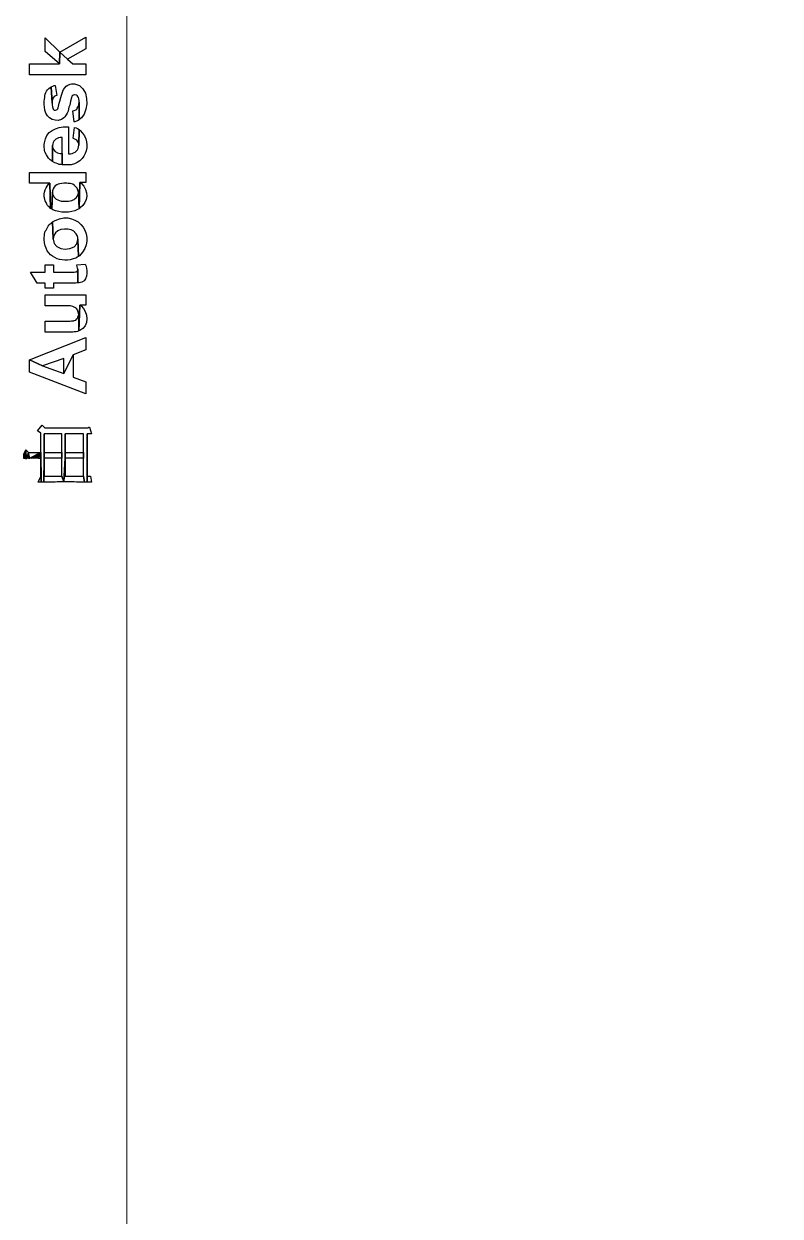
# Model space of a CAD drawing. Header units: centimetres. Extents: x -20.7 to 20.7, y -14.5 to 14.5.
# Drawn here: x -20.69 to -16.44, y -7.14 to -0.43 of the extents above; entities that cross this region are included whole.
import ezdxf

# ---------------------------------------------------------------- set-up
doc = ezdxf.new("R2010")
doc.units = ezdxf.units.CM
doc.header["$MEASUREMENT"] = 0
doc.layers.add('layer 1', color=7, linetype='Continuous')

msp = doc.modelspace()

# ---------------------------------------------------------------- linework, layer by layer
at = {"layer": 'layer 1', "lineweight": 9}
msp.add_open_spline([(19.88612, 13.89874), (19.88612, 13.89874), (-20.11465, 13.89874), (-20.11465, 13.89874), (-20.11465, 13.89874), (-20.11465, 13.89874), (-20.11465, -13.80208), (-20.11465, -13.80208)], degree=3, knots=[0, 0, 0, 0, 0.3333333, 0.3333333, 0.3333333, 0.3333333, 1, 1, 1, 1], dxfattribs=at)
at = {"layer": 'layer 1'}
for points, knots in [([(-20.57397, -0.5073), (-20.57397, -0.5073), (-20.57397, -0.5835), (-20.57397, -0.5835), (-20.57397, -0.5835), (-20.57397, -0.5835), (-20.49353, -0.65335), (-20.49353, -0.65335), (-20.49353, -0.65335), (-20.49353, -0.65335), (-20.49142, -0.58773), (-20.49142, -0.58773), (-20.49142, -0.58773), (-20.49142, -0.58773), (-20.57397, -0.5073), (-20.57397, -0.5073)], [0, 0, 0, 0, 0.2, 0.2, 0.2, 0.2, 0.4, 0.4, 0.4, 0.4, 0.6, 0.6, 0.6, 0.6, 1, 1, 1, 1]), ([(-20.49142, -0.58773), (-20.49142, -0.58773), (-20.44908, -0.62583), (-20.44908, -0.62583), (-20.44908, -0.62583), (-20.44908, -0.62583), (-20.34537, -0.56868), (-20.34537, -0.56868), (-20.34537, -0.56868), (-20.34537, -0.56868), (-20.34537, -0.50306), (-20.34537, -0.50306), (-20.34537, -0.50306), (-20.34537, -0.50306), (-20.49142, -0.58773), (-20.49142, -0.58773)], [0, 0, 0, 0, 0.2, 0.2, 0.2, 0.2, 0.4, 0.4, 0.4, 0.4, 0.6, 0.6, 0.6, 0.6, 1, 1, 1, 1]), ([(-20.66287, -0.65335), (-20.66287, -0.65335), (-20.66287, -0.71473), (-20.66287, -0.71473), (-20.66287, -0.71473), (-20.66287, -0.71473), (-20.34537, -0.71473), (-20.34537, -0.71473), (-20.34537, -0.71473), (-20.34537, -0.71473), (-20.34537, -0.65335), (-20.34537, -0.65335), (-20.34537, -0.65335), (-20.34537, -0.65335), (-20.41945, -0.65335), (-20.41945, -0.65335), (-20.41945, -0.65335), (-20.41945, -0.65335), (-20.44908, -0.62583), (-20.44908, -0.62583), (-20.44908, -0.62583), (-20.44908, -0.62583), (-20.49142, -0.58773), (-20.49142, -0.58773), (-20.49142, -0.58773), (-20.49142, -0.58773), (-20.49353, -0.65335), (-20.49353, -0.65335), (-20.49353, -0.65335), (-20.49353, -0.65335), (-20.66287, -0.65335), (-20.66287, -0.65335)], [0, 0, 0, 0, 0.1111111, 0.1111111, 0.1111111, 0.1111111, 0.2222222, 0.2222222, 0.2222222, 0.2222222, 0.3333333, 0.3333333, 0.3333333, 0.3333333, 0.4444444, 0.4444444, 0.4444444, 0.4444444, 0.5555556, 0.5555556, 0.5555556, 0.5555556, 0.6666667, 0.6666667, 0.6666667, 0.6666667, 0.7777778, 0.7777778, 0.7777778, 0.7777778, 1, 1, 1, 1]), ([(-20.58032, -0.8756), (-20.58032, -0.8756), (-20.58032, -0.88406), (-20.58032, -0.88406), (-20.58032, -0.88406), (-20.58032, -0.88406), (-20.5782, -0.89465), (-20.5782, -0.89465), (-20.5782, -0.89465), (-20.57912, -0.94502), (-20.53294, -0.98573), (-20.48295, -0.96661), (-20.48295, -0.96661), (-20.48295, -0.96661), (-20.4766, -0.96238), (-20.4766, -0.96238), (-20.4766, -0.96238), (-20.4766, -0.96238), (-20.47025, -0.95603), (-20.47025, -0.95603), (-20.47025, -0.95603), (-20.47025, -0.95603), (-20.4639, -0.9518), (-20.4639, -0.9518), (-20.4639, -0.9518), (-20.45229, -0.93603), (-20.44626, -0.92495), (-20.44273, -0.90523), (-20.44273, -0.90523), (-20.44273, -0.90523), (-20.44062, -0.89676), (-20.44062, -0.89676), (-20.44062, -0.89676), (-20.44062, -0.89676), (-20.43638, -0.88618), (-20.43638, -0.88618), (-20.43638, -0.88618), (-20.43638, -0.88618), (-20.43427, -0.8756), (-20.43427, -0.8756), (-20.43427, -0.8756), (-20.43427, -0.8756), (-20.43215, -0.8629), (-20.43215, -0.8629), (-20.43215, -0.8629), (-20.43215, -0.8629), (-20.4258, -0.84385), (-20.4258, -0.84385), (-20.4258, -0.84385), (-20.4258, -0.84385), (-20.42368, -0.83538), (-20.42368, -0.83538), (-20.42368, -0.83538), (-20.42368, -0.83538), (-20.41945, -0.83115), (-20.41945, -0.83115), (-20.41945, -0.83115), (-20.41945, -0.83115), (-20.41733, -0.82903), (-20.41733, -0.82903), (-20.41733, -0.82903), (-20.41733, -0.82903), (-20.40887, -0.82691), (-20.40887, -0.82691), (-20.40887, -0.82691), (-20.40887, -0.82691), (-20.40675, -0.82691), (-20.40675, -0.82691), (-20.40675, -0.82691), (-20.40675, -0.82691), (-20.39828, -0.82903), (-20.39828, -0.82903), (-20.39828, -0.82903), (-20.39828, -0.82903), (-20.39193, -0.83326), (-20.39193, -0.83326), (-20.39193, -0.83326), (-20.39193, -0.83326), (-20.39193, -0.83538), (-20.39193, -0.83538), (-20.39193, -0.83538), (-20.39193, -0.83538), (-20.3877, -0.84173), (-20.3877, -0.84173), (-20.3877, -0.84173), (-20.3877, -0.84173), (-20.38558, -0.8502), (-20.38558, -0.8502), (-20.38558, -0.8502), (-20.38558, -0.8502), (-20.38347, -0.85866), (-20.38347, -0.85866), (-20.38347, -0.85866), (-20.38347, -0.85866), (-20.38347, -0.96873), (-20.38347, -0.96873), (-20.38347, -0.96873), (-20.38347, -0.96873), (-20.37712, -0.96238), (-20.37712, -0.96238), (-20.37712, -0.96238), (-20.37712, -0.96238), (-20.37077, -0.95603), (-20.37077, -0.95603), (-20.37077, -0.95603), (-20.32229, -0.91183), (-20.32752, -0.77414), (-20.40887, -0.76553), (-20.40887, -0.76553), (-20.40887, -0.76553), (-20.4258, -0.76553), (-20.4258, -0.76553), (-20.4258, -0.76553), (-20.4258, -0.76553), (-20.43427, -0.76765), (-20.43427, -0.76765), (-20.43427, -0.76765), (-20.47194, -0.77784), (-20.476, -0.81086), (-20.48718, -0.84173), (-20.48718, -0.84173), (-20.48718, -0.84173), (-20.49142, -0.8629), (-20.49142, -0.8629), (-20.49142, -0.8629), (-20.49142, -0.8629), (-20.49565, -0.87348), (-20.49565, -0.87348), (-20.49565, -0.87348), (-20.49565, -0.87348), (-20.49777, -0.88406), (-20.49777, -0.88406), (-20.49777, -0.88406), (-20.49777, -0.88406), (-20.502, -0.901), (-20.502, -0.901), (-20.502, -0.901), (-20.502, -0.901), (-20.50412, -0.90523), (-20.50412, -0.90523), (-20.50412, -0.90523), (-20.50412, -0.90523), (-20.50623, -0.90946), (-20.50623, -0.90946), (-20.50623, -0.90946), (-20.50623, -0.90946), (-20.51047, -0.91158), (-20.51047, -0.91158), (-20.51047, -0.91158), (-20.51047, -0.91158), (-20.51682, -0.9137), (-20.51682, -0.9137), (-20.51682, -0.9137), (-20.51682, -0.9137), (-20.52317, -0.9137), (-20.52317, -0.9137), (-20.52317, -0.9137), (-20.52317, -0.9137), (-20.52952, -0.90735), (-20.52952, -0.90735), (-20.52952, -0.90735), (-20.52952, -0.90735), (-20.53375, -0.89465), (-20.53375, -0.89465), (-20.53375, -0.89465), (-20.53375, -0.89465), (-20.53587, -0.88406), (-20.53587, -0.88406), (-20.53587, -0.88406), (-20.53587, -0.88406), (-20.53587, -0.87348), (-20.53587, -0.87348), (-20.53587, -0.87348), (-20.53587, -0.87348), (-20.5401, -0.78246), (-20.5401, -0.78246), (-20.5401, -0.78246), (-20.5401, -0.78246), (-20.54645, -0.7867), (-20.54645, -0.7867), (-20.54645, -0.7867), (-20.57019, -0.8001), (-20.57654, -0.82681), (-20.5782, -0.85231), (-20.5782, -0.85231), (-20.5782, -0.85231), (-20.58032, -0.8629), (-20.58032, -0.8629), (-20.58032, -0.8629), (-20.58032, -0.8629), (-20.58032, -0.8756), (-20.58032, -0.8756)], [0, 0, 0, 0, 0.0204082, 0.0204082, 0.0204082, 0.0204082, 0.0408163, 0.0408163, 0.0408163, 0.0408163, 0.0612245, 0.0612245, 0.0612245, 0.0612245, 0.0816327, 0.0816327, 0.0816327, 0.0816327, 0.1020408, 0.1020408, 0.1020408, 0.1020408, 0.122449, 0.122449, 0.122449, 0.122449, 0.1428571, 0.1428571, 0.1428571, 0.1428571, 0.1632653, 0.1632653, 0.1632653, 0.1632653, 0.1836735, 0.1836735, 0.1836735, 0.1836735, 0.2040816, 0.2040816, 0.2040816, 0.2040816, 0.2244898, 0.2244898, 0.2244898, 0.2244898, 0.244898, 0.244898, 0.244898, 0.244898, 0.2653061, 0.2653061, 0.2653061, 0.2653061, 0.2857143, 0.2857143, 0.2857143, 0.2857143, 0.3061224, 0.3061224, 0.3061224, 0.3061224, 0.3265306, 0.3265306, 0.3265306, 0.3265306, 0.3469388, 0.3469388, 0.3469388, 0.3469388, 0.3673469, 0.3673469, 0.3673469, 0.3673469, 0.3877551, 0.3877551, 0.3877551, 0.3877551, 0.4081633, 0.4081633, 0.4081633, 0.4081633, 0.4285714, 0.4285714, 0.4285714, 0.4285714, 0.4489796, 0.4489796, 0.4489796, 0.4489796, 0.4693878, 0.4693878, 0.4693878, 0.4693878, 0.4897959, 0.4897959, 0.4897959, 0.4897959, 0.5102041, 0.5102041, 0.5102041, 0.5102041, 0.5306122, 0.5306122, 0.5306122, 0.5306122, 0.5510204, 0.5510204, 0.5510204, 0.5510204, 0.5714286, 0.5714286, 0.5714286, 0.5714286, 0.5918367, 0.5918367, 0.5918367, 0.5918367, 0.6122449, 0.6122449, 0.6122449, 0.6122449, 0.6326531, 0.6326531, 0.6326531, 0.6326531, 0.6530612, 0.6530612, 0.6530612, 0.6530612, 0.6734694, 0.6734694, 0.6734694, 0.6734694, 0.6938776, 0.6938776, 0.6938776, 0.6938776, 0.7142857, 0.7142857, 0.7142857, 0.7142857, 0.7346939, 0.7346939, 0.7346939, 0.7346939, 0.755102, 0.755102, 0.755102, 0.755102, 0.7755102, 0.7755102, 0.7755102, 0.7755102, 0.7959184, 0.7959184, 0.7959184, 0.7959184, 0.8163265, 0.8163265, 0.8163265, 0.8163265, 0.8367347, 0.8367347, 0.8367347, 0.8367347, 0.8571429, 0.8571429, 0.8571429, 0.8571429, 0.877551, 0.877551, 0.877551, 0.877551, 0.8979592, 0.8979592, 0.8979592, 0.8979592, 0.9183673, 0.9183673, 0.9183673, 0.9183673, 0.9387755, 0.9387755, 0.9387755, 0.9387755, 0.9591837, 0.9591837, 0.9591837, 0.9591837, 1, 1, 1, 1]), ([(-20.5401, -0.78246), (-20.5401, -0.78246), (-20.53587, -0.87348), (-20.53587, -0.87348), (-20.53587, -0.87348), (-20.53587, -0.87348), (-20.53587, -0.85866), (-20.53587, -0.85866), (-20.53587, -0.85866), (-20.53587, -0.85866), (-20.53163, -0.8502), (-20.53163, -0.8502), (-20.53163, -0.8502), (-20.53163, -0.8502), (-20.52952, -0.84385), (-20.52952, -0.84385), (-20.52952, -0.84385), (-20.52952, -0.84385), (-20.52317, -0.8375), (-20.52317, -0.8375), (-20.52317, -0.8375), (-20.52317, -0.8375), (-20.51682, -0.83326), (-20.51682, -0.83326), (-20.51682, -0.83326), (-20.51682, -0.83326), (-20.50835, -0.83115), (-20.50835, -0.83115), (-20.50835, -0.83115), (-20.50835, -0.83115), (-20.51893, -0.774), (-20.51893, -0.774), (-20.51893, -0.774), (-20.51893, -0.774), (-20.52317, -0.774), (-20.52317, -0.774), (-20.52317, -0.774), (-20.52317, -0.774), (-20.53163, -0.77823), (-20.53163, -0.77823), (-20.53163, -0.77823), (-20.53163, -0.77823), (-20.5401, -0.78246), (-20.5401, -0.78246)], [0, 0, 0, 0, 0.0833333, 0.0833333, 0.0833333, 0.0833333, 0.1666667, 0.1666667, 0.1666667, 0.1666667, 0.25, 0.25, 0.25, 0.25, 0.3333333, 0.3333333, 0.3333333, 0.3333333, 0.4166667, 0.4166667, 0.4166667, 0.4166667, 0.5, 0.5, 0.5, 0.5, 0.5833333, 0.5833333, 0.5833333, 0.5833333, 0.6666667, 0.6666667, 0.6666667, 0.6666667, 0.75, 0.75, 0.75, 0.75, 0.8333333, 0.8333333, 0.8333333, 0.8333333, 1, 1, 1, 1]), ([(-20.41945, -0.91793), (-20.41945, -0.91793), (-20.41098, -0.97931), (-20.41098, -0.97931), (-20.41098, -0.97931), (-20.41098, -0.97931), (-20.40675, -0.97931), (-20.40675, -0.97931), (-20.40675, -0.97931), (-20.40675, -0.97931), (-20.39828, -0.97508), (-20.39828, -0.97508), (-20.39828, -0.97508), (-20.39828, -0.97508), (-20.39193, -0.97296), (-20.39193, -0.97296), (-20.39193, -0.97296), (-20.39193, -0.97296), (-20.38347, -0.96873), (-20.38347, -0.96873), (-20.38347, -0.96873), (-20.38347, -0.96873), (-20.38347, -0.86924), (-20.38347, -0.86924), (-20.38347, -0.86924), (-20.38347, -0.86924), (-20.38558, -0.87983), (-20.38558, -0.87983), (-20.38558, -0.87983), (-20.38558, -0.87983), (-20.38558, -0.88829), (-20.38558, -0.88829), (-20.38558, -0.88829), (-20.38558, -0.88829), (-20.38982, -0.89676), (-20.38982, -0.89676), (-20.38982, -0.89676), (-20.38982, -0.89676), (-20.39405, -0.90311), (-20.39405, -0.90311), (-20.39405, -0.90311), (-20.39405, -0.90311), (-20.39617, -0.90734), (-20.39617, -0.90734), (-20.39617, -0.90734), (-20.39617, -0.90734), (-20.40252, -0.91158), (-20.40252, -0.91158), (-20.40252, -0.91158), (-20.40252, -0.91158), (-20.41098, -0.91581), (-20.41098, -0.91581), (-20.41098, -0.91581), (-20.41098, -0.91581), (-20.41945, -0.91793), (-20.41945, -0.91793)], [0, 0, 0, 0, 0.0666667, 0.0666667, 0.0666667, 0.0666667, 0.1333333, 0.1333333, 0.1333333, 0.1333333, 0.2, 0.2, 0.2, 0.2, 0.2666667, 0.2666667, 0.2666667, 0.2666667, 0.3333333, 0.3333333, 0.3333333, 0.3333333, 0.4, 0.4, 0.4, 0.4, 0.4666667, 0.4666667, 0.4666667, 0.4666667, 0.5333333, 0.5333333, 0.5333333, 0.5333333, 0.6, 0.6, 0.6, 0.6, 0.6666667, 0.6666667, 0.6666667, 0.6666667, 0.7333333, 0.7333333, 0.7333333, 0.7333333, 0.8, 0.8, 0.8, 0.8, 0.8666667, 0.8666667, 0.8666667, 0.8666667, 1, 1, 1, 1]), ([(-20.58032, -1.1169), (-20.58032, -1.1169), (-20.58032, -1.12325), (-20.58032, -1.12325), (-20.58032, -1.12325), (-20.58032, -1.12325), (-20.5782, -1.13171), (-20.5782, -1.13171), (-20.5782, -1.13171), (-20.5782, -1.13171), (-20.5782, -1.14018), (-20.5782, -1.14018), (-20.5782, -1.14018), (-20.5782, -1.14018), (-20.57608, -1.14865), (-20.57608, -1.14865), (-20.57608, -1.14865), (-20.57608, -1.14865), (-20.56762, -1.16558), (-20.56762, -1.16558), (-20.56762, -1.16558), (-20.56762, -1.16558), (-20.55492, -1.18463), (-20.55492, -1.18463), (-20.55492, -1.18463), (-20.55492, -1.18463), (-20.54857, -1.19098), (-20.54857, -1.19098), (-20.54857, -1.19098), (-20.54857, -1.19098), (-20.54645, -1.1931), (-20.54645, -1.1931), (-20.54645, -1.1931), (-20.54645, -1.1931), (-20.5401, -1.19733), (-20.5401, -1.19733), (-20.5401, -1.19733), (-20.5401, -1.19733), (-20.53375, -1.20156), (-20.53375, -1.20156), (-20.53375, -1.20156), (-20.53375, -1.20156), (-20.53375, -1.11266), (-20.53375, -1.11266), (-20.53375, -1.11266), (-20.53033, -1.08522), (-20.51632, -1.07234), (-20.4893, -1.06821), (-20.4893, -1.06821), (-20.4893, -1.06821), (-20.47872, -1.06821), (-20.47872, -1.06821), (-20.47872, -1.06821), (-20.47872, -1.06821), (-20.47872, -1.22061), (-20.47872, -1.22061), (-20.47872, -1.22061), (-20.47872, -1.22061), (-20.46813, -1.22061), (-20.46813, -1.22061), (-20.46813, -1.22061), (-20.35246, -1.23797), (-20.29661, -1.10046), (-20.37712, -1.028), (-20.37712, -1.028), (-20.37712, -1.028), (-20.38347, -1.02165), (-20.38347, -1.02165), (-20.38347, -1.02165), (-20.38347, -1.02165), (-20.38558, -1.11055), (-20.38558, -1.11055), (-20.38558, -1.11055), (-20.38442, -1.13665), (-20.40781, -1.15637), (-20.43215, -1.15923), (-20.43215, -1.15923), (-20.43215, -1.15923), (-20.44273, -1.15923), (-20.44273, -1.15923), (-20.44273, -1.15923), (-20.44273, -1.15923), (-20.44273, -1.00683), (-20.44273, -1.00683), (-20.44273, -1.00683), (-20.44273, -1.00683), (-20.4512, -1.00683), (-20.4512, -1.00683), (-20.4512, -1.00683), (-20.51064, -1.00792), (-20.57259, -1.03054), (-20.5782, -1.09785), (-20.5782, -1.09785), (-20.5782, -1.09785), (-20.58032, -1.10631), (-20.58032, -1.10631), (-20.58032, -1.10631), (-20.58032, -1.10631), (-20.58032, -1.1169), (-20.58032, -1.1169)], [0, 0, 0, 0, 0.0384615, 0.0384615, 0.0384615, 0.0384615, 0.0769231, 0.0769231, 0.0769231, 0.0769231, 0.1153846, 0.1153846, 0.1153846, 0.1153846, 0.1538462, 0.1538462, 0.1538462, 0.1538462, 0.1923077, 0.1923077, 0.1923077, 0.1923077, 0.2307692, 0.2307692, 0.2307692, 0.2307692, 0.2692308, 0.2692308, 0.2692308, 0.2692308, 0.3076923, 0.3076923, 0.3076923, 0.3076923, 0.3461538, 0.3461538, 0.3461538, 0.3461538, 0.3846154, 0.3846154, 0.3846154, 0.3846154, 0.4230769, 0.4230769, 0.4230769, 0.4230769, 0.4615385, 0.4615385, 0.4615385, 0.4615385, 0.5, 0.5, 0.5, 0.5, 0.5384615, 0.5384615, 0.5384615, 0.5384615, 0.5769231, 0.5769231, 0.5769231, 0.5769231, 0.6153846, 0.6153846, 0.6153846, 0.6153846, 0.6538462, 0.6538462, 0.6538462, 0.6538462, 0.6923077, 0.6923077, 0.6923077, 0.6923077, 0.7307692, 0.7307692, 0.7307692, 0.7307692, 0.7692308, 0.7692308, 0.7692308, 0.7692308, 0.8076923, 0.8076923, 0.8076923, 0.8076923, 0.8461538, 0.8461538, 0.8461538, 0.8461538, 0.8846154, 0.8846154, 0.8846154, 0.8846154, 0.9230769, 0.9230769, 0.9230769, 0.9230769, 1, 1, 1, 1]), ([(-20.41733, -1.07033), (-20.41733, -1.07033), (-20.41522, -1.07244), (-20.41522, -1.07244), (-20.41522, -1.07244), (-20.39557, -1.08253), (-20.39588, -1.0789), (-20.38558, -1.09996), (-20.38558, -1.09996), (-20.38558, -1.09996), (-20.38558, -1.11054), (-20.38558, -1.11054), (-20.38558, -1.11054), (-20.38558, -1.11054), (-20.38347, -1.02164), (-20.38347, -1.02164), (-20.38347, -1.02164), (-20.38347, -1.02164), (-20.39193, -1.01741), (-20.39193, -1.01741), (-20.39193, -1.01741), (-20.39193, -1.01741), (-20.4004, -1.01318), (-20.4004, -1.01318), (-20.4004, -1.01318), (-20.4004, -1.01318), (-20.40887, -1.01106), (-20.40887, -1.01106), (-20.40887, -1.01106), (-20.40887, -1.01106), (-20.41733, -1.07033), (-20.41733, -1.07033)], [0, 0, 0, 0, 0.1111111, 0.1111111, 0.1111111, 0.1111111, 0.2222222, 0.2222222, 0.2222222, 0.2222222, 0.3333333, 0.3333333, 0.3333333, 0.3333333, 0.4444444, 0.4444444, 0.4444444, 0.4444444, 0.5555556, 0.5555556, 0.5555556, 0.5555556, 0.6666667, 0.6666667, 0.6666667, 0.6666667, 0.7777778, 0.7777778, 0.7777778, 0.7777778, 1, 1, 1, 1]), ([(-20.53375, -1.20156), (-20.53375, -1.20156), (-20.52105, -1.21003), (-20.52105, -1.21003), (-20.52105, -1.21003), (-20.52105, -1.21003), (-20.51258, -1.21215), (-20.51258, -1.21215), (-20.51258, -1.21215), (-20.51258, -1.21215), (-20.50412, -1.21638), (-20.50412, -1.21638), (-20.50412, -1.21638), (-20.50412, -1.21638), (-20.49565, -1.2185), (-20.49565, -1.2185), (-20.49565, -1.2185), (-20.49565, -1.2185), (-20.48718, -1.2185), (-20.48718, -1.2185), (-20.48718, -1.2185), (-20.48718, -1.2185), (-20.47872, -1.22061), (-20.47872, -1.22061), (-20.47872, -1.22061), (-20.47872, -1.22061), (-20.47872, -1.15711), (-20.47872, -1.15711), (-20.47872, -1.15711), (-20.47872, -1.15711), (-20.4893, -1.15711), (-20.4893, -1.15711), (-20.4893, -1.15711), (-20.51114, -1.15764), (-20.52765, -1.14088), (-20.53375, -1.12113), (-20.53375, -1.12113), (-20.53375, -1.12113), (-20.53375, -1.11266), (-20.53375, -1.11266), (-20.53375, -1.11266), (-20.53375, -1.11266), (-20.53375, -1.20156), (-20.53375, -1.20156)], [0, 0, 0, 0, 0.0833333, 0.0833333, 0.0833333, 0.0833333, 0.1666667, 0.1666667, 0.1666667, 0.1666667, 0.25, 0.25, 0.25, 0.25, 0.3333333, 0.3333333, 0.3333333, 0.3333333, 0.4166667, 0.4166667, 0.4166667, 0.4166667, 0.5, 0.5, 0.5, 0.5, 0.5833333, 0.5833333, 0.5833333, 0.5833333, 0.6666667, 0.6666667, 0.6666667, 0.6666667, 0.75, 0.75, 0.75, 0.75, 0.8333333, 0.8333333, 0.8333333, 0.8333333, 1, 1, 1, 1]), ([(-20.66287, -1.26506), (-20.66287, -1.26506), (-20.66287, -1.32433), (-20.66287, -1.32433), (-20.66287, -1.32433), (-20.66287, -1.32433), (-20.54857, -1.32433), (-20.54857, -1.32433), (-20.54857, -1.32433), (-20.54857, -1.32433), (-20.54433, -1.46615), (-20.54433, -1.46615), (-20.54433, -1.46615), (-20.54433, -1.46615), (-20.53798, -1.47038), (-20.53798, -1.47038), (-20.53798, -1.47038), (-20.53798, -1.47038), (-20.53375, -1.37513), (-20.53375, -1.37513), (-20.53375, -1.37513), (-20.53375, -1.37513), (-20.53375, -1.36666), (-20.53375, -1.36666), (-20.53375, -1.36666), (-20.52525, -1.33519), (-20.49928, -1.32666), (-20.47025, -1.32433), (-20.47025, -1.32433), (-20.47025, -1.32433), (-20.45332, -1.32433), (-20.45332, -1.32433), (-20.45332, -1.32433), (-20.45332, -1.32433), (-20.44485, -1.32645), (-20.44485, -1.32645), (-20.44485, -1.32645), (-20.44485, -1.32645), (-20.43427, -1.32645), (-20.43427, -1.32645), (-20.43427, -1.32645), (-20.43427, -1.32645), (-20.4258, -1.32856), (-20.4258, -1.32856), (-20.4258, -1.32856), (-20.4258, -1.32856), (-20.41945, -1.33068), (-20.41945, -1.33068), (-20.41945, -1.33068), (-20.41945, -1.33068), (-20.41098, -1.33491), (-20.41098, -1.33491), (-20.41098, -1.33491), (-20.41098, -1.33491), (-20.40675, -1.33915), (-20.40675, -1.33915), (-20.40675, -1.33915), (-20.40675, -1.33915), (-20.39405, -1.35185), (-20.39405, -1.35185), (-20.39405, -1.35185), (-20.39405, -1.35185), (-20.39193, -1.3582), (-20.39193, -1.3582), (-20.39193, -1.3582), (-20.39193, -1.3582), (-20.3877, -1.37513), (-20.3877, -1.37513), (-20.3877, -1.37513), (-20.3877, -1.37513), (-20.38347, -1.46826), (-20.38347, -1.46826), (-20.38347, -1.46826), (-20.38347, -1.46826), (-20.37923, -1.3201), (-20.37923, -1.3201), (-20.37923, -1.3201), (-20.37923, -1.3201), (-20.34537, -1.3201), (-20.34537, -1.3201), (-20.34537, -1.3201), (-20.34537, -1.3201), (-20.34537, -1.26506), (-20.34537, -1.26506), (-20.34537, -1.26506), (-20.34537, -1.26506), (-20.66287, -1.26506), (-20.66287, -1.26506)], [0, 0, 0, 0, 0.0434783, 0.0434783, 0.0434783, 0.0434783, 0.0869565, 0.0869565, 0.0869565, 0.0869565, 0.1304348, 0.1304348, 0.1304348, 0.1304348, 0.173913, 0.173913, 0.173913, 0.173913, 0.2173913, 0.2173913, 0.2173913, 0.2173913, 0.2608696, 0.2608696, 0.2608696, 0.2608696, 0.3043478, 0.3043478, 0.3043478, 0.3043478, 0.3478261, 0.3478261, 0.3478261, 0.3478261, 0.3913043, 0.3913043, 0.3913043, 0.3913043, 0.4347826, 0.4347826, 0.4347826, 0.4347826, 0.4782609, 0.4782609, 0.4782609, 0.4782609, 0.5217391, 0.5217391, 0.5217391, 0.5217391, 0.5652174, 0.5652174, 0.5652174, 0.5652174, 0.6086957, 0.6086957, 0.6086957, 0.6086957, 0.6521739, 0.6521739, 0.6521739, 0.6521739, 0.6956522, 0.6956522, 0.6956522, 0.6956522, 0.7391304, 0.7391304, 0.7391304, 0.7391304, 0.7826087, 0.7826087, 0.7826087, 0.7826087, 0.826087, 0.826087, 0.826087, 0.826087, 0.8695652, 0.8695652, 0.8695652, 0.8695652, 0.9130435, 0.9130435, 0.9130435, 0.9130435, 1, 1, 1, 1]), ([(-20.58032, -1.39206), (-20.58032, -1.39206), (-20.58032, -1.40053), (-20.58032, -1.40053), (-20.58032, -1.40053), (-20.57862, -1.41711), (-20.56398, -1.45168), (-20.55068, -1.45979), (-20.55068, -1.45979), (-20.55068, -1.45979), (-20.54433, -1.46614), (-20.54433, -1.46614), (-20.54433, -1.46614), (-20.54433, -1.46614), (-20.54857, -1.32433), (-20.54857, -1.32433), (-20.54857, -1.32433), (-20.54857, -1.32433), (-20.55492, -1.33068), (-20.55492, -1.33068), (-20.55492, -1.33068), (-20.56638, -1.34528), (-20.57548, -1.3558), (-20.5782, -1.37513), (-20.5782, -1.37513), (-20.5782, -1.37513), (-20.58032, -1.38359), (-20.58032, -1.38359), (-20.58032, -1.38359), (-20.58032, -1.38359), (-20.58032, -1.39206), (-20.58032, -1.39206)], [0, 0, 0, 0, 0.1111111, 0.1111111, 0.1111111, 0.1111111, 0.2222222, 0.2222222, 0.2222222, 0.2222222, 0.3333333, 0.3333333, 0.3333333, 0.3333333, 0.4444444, 0.4444444, 0.4444444, 0.4444444, 0.5555556, 0.5555556, 0.5555556, 0.5555556, 0.6666667, 0.6666667, 0.6666667, 0.6666667, 0.7777778, 0.7777778, 0.7777778, 0.7777778, 1, 1, 1, 1]), ([(-20.38347, -1.46826), (-20.38347, -1.46826), (-20.37712, -1.46403), (-20.37712, -1.46403), (-20.37712, -1.46403), (-20.33051, -1.43037), (-20.32812, -1.36462), (-20.37077, -1.32645), (-20.37077, -1.32645), (-20.37077, -1.32645), (-20.37923, -1.3201), (-20.37923, -1.3201), (-20.37923, -1.3201), (-20.37923, -1.3201), (-20.38347, -1.46826), (-20.38347, -1.46826)], [0, 0, 0, 0, 0.2, 0.2, 0.2, 0.2, 0.4, 0.4, 0.4, 0.4, 0.6, 0.6, 0.6, 0.6, 1, 1, 1, 1]), ([(-20.53798, -1.47038), (-20.53798, -1.47038), (-20.53163, -1.47461), (-20.53163, -1.47461), (-20.53163, -1.47461), (-20.4912, -1.49158), (-20.43106, -1.49423), (-20.39193, -1.47249), (-20.39193, -1.47249), (-20.39193, -1.47249), (-20.38347, -1.46826), (-20.38347, -1.46826), (-20.38347, -1.46826), (-20.38347, -1.46826), (-20.3877, -1.37513), (-20.3877, -1.37513), (-20.3877, -1.37513), (-20.3877, -1.37513), (-20.3877, -1.38359), (-20.3877, -1.38359), (-20.3877, -1.38359), (-20.3877, -1.38359), (-20.38982, -1.38994), (-20.38982, -1.38994), (-20.38982, -1.38994), (-20.40167, -1.4169), (-20.41691, -1.41986), (-20.44273, -1.42593), (-20.44273, -1.42593), (-20.44273, -1.42593), (-20.46602, -1.42593), (-20.46602, -1.42593), (-20.46602, -1.42593), (-20.4869, -1.42776), (-20.52574, -1.41612), (-20.52952, -1.39206), (-20.52952, -1.39206), (-20.52952, -1.39206), (-20.53375, -1.38359), (-20.53375, -1.38359), (-20.53375, -1.38359), (-20.53375, -1.38359), (-20.53375, -1.37513), (-20.53375, -1.37513), (-20.53375, -1.37513), (-20.53375, -1.37513), (-20.53798, -1.47038), (-20.53798, -1.47038)], [0, 0, 0, 0, 0.0769231, 0.0769231, 0.0769231, 0.0769231, 0.1538462, 0.1538462, 0.1538462, 0.1538462, 0.2307692, 0.2307692, 0.2307692, 0.2307692, 0.3076923, 0.3076923, 0.3076923, 0.3076923, 0.3846154, 0.3846154, 0.3846154, 0.3846154, 0.4615385, 0.4615385, 0.4615385, 0.4615385, 0.5384615, 0.5384615, 0.5384615, 0.5384615, 0.6153846, 0.6153846, 0.6153846, 0.6153846, 0.6923077, 0.6923077, 0.6923077, 0.6923077, 0.7692308, 0.7692308, 0.7692308, 0.7692308, 0.8461538, 0.8461538, 0.8461538, 0.8461538, 1, 1, 1, 1]), ([(-20.53375, -1.54235), (-20.53375, -1.54235), (-20.52952, -1.63971), (-20.52952, -1.63971), (-20.52952, -1.63971), (-20.52952, -1.63971), (-20.52952, -1.6376), (-20.52952, -1.6376), (-20.52952, -1.6376), (-20.53082, -1.58094), (-20.45, -1.56986), (-20.4131, -1.59526), (-20.4131, -1.59526), (-20.4131, -1.59526), (-20.40675, -1.5995), (-20.40675, -1.5995), (-20.40675, -1.5995), (-20.40675, -1.5995), (-20.40675, -1.60161), (-20.40675, -1.60161), (-20.40675, -1.60161), (-20.39684, -1.60951), (-20.38752, -1.62673), (-20.38982, -1.63971), (-20.38982, -1.63971), (-20.38982, -1.63971), (-20.3877, -1.73708), (-20.3877, -1.73708), (-20.3877, -1.73708), (-20.3877, -1.73708), (-20.38135, -1.73285), (-20.38135, -1.73285), (-20.38135, -1.73285), (-20.27714, -1.63181), (-20.38523, -1.47101), (-20.51893, -1.53388), (-20.51893, -1.53388), (-20.51893, -1.53388), (-20.52528, -1.53811), (-20.52528, -1.53811), (-20.52528, -1.53811), (-20.52528, -1.53811), (-20.53375, -1.54235), (-20.53375, -1.54235)], [0, 0, 0, 0, 0.0833333, 0.0833333, 0.0833333, 0.0833333, 0.1666667, 0.1666667, 0.1666667, 0.1666667, 0.25, 0.25, 0.25, 0.25, 0.3333333, 0.3333333, 0.3333333, 0.3333333, 0.4166667, 0.4166667, 0.4166667, 0.4166667, 0.5, 0.5, 0.5, 0.5, 0.5833333, 0.5833333, 0.5833333, 0.5833333, 0.6666667, 0.6666667, 0.6666667, 0.6666667, 0.75, 0.75, 0.75, 0.75, 0.8333333, 0.8333333, 0.8333333, 0.8333333, 1, 1, 1, 1]), ([(-20.58032, -1.63971), (-20.58032, -1.63971), (-20.58032, -1.64183), (-20.58032, -1.64183), (-20.58032, -1.64183), (-20.57785, -1.74078), (-20.48235, -1.77934), (-20.40252, -1.74555), (-20.40252, -1.74555), (-20.40252, -1.74555), (-20.39617, -1.74343), (-20.39617, -1.74343), (-20.39617, -1.74343), (-20.39617, -1.74343), (-20.39617, -1.74131), (-20.39617, -1.74131), (-20.39617, -1.74131), (-20.39617, -1.74131), (-20.3877, -1.73708), (-20.3877, -1.73708), (-20.3877, -1.73708), (-20.3877, -1.73708), (-20.38982, -1.63971), (-20.38982, -1.63971), (-20.38982, -1.63971), (-20.38982, -1.63971), (-20.38982, -1.64183), (-20.38982, -1.64183), (-20.38982, -1.64183), (-20.3895, -1.71432), (-20.53421, -1.71411), (-20.52952, -1.63971), (-20.52952, -1.63971), (-20.52952, -1.63971), (-20.53375, -1.54235), (-20.53375, -1.54235), (-20.53375, -1.54235), (-20.53375, -1.54235), (-20.5401, -1.5487), (-20.5401, -1.5487), (-20.5401, -1.5487), (-20.5401, -1.5487), (-20.54645, -1.55293), (-20.54645, -1.55293), (-20.54645, -1.55293), (-20.54645, -1.55293), (-20.5528, -1.55928), (-20.5528, -1.55928), (-20.5528, -1.55928), (-20.5528, -1.55928), (-20.55703, -1.56563), (-20.55703, -1.56563), (-20.55703, -1.56563), (-20.55703, -1.56563), (-20.56127, -1.5741), (-20.56127, -1.5741), (-20.56127, -1.5741), (-20.56127, -1.5741), (-20.5655, -1.58045), (-20.5655, -1.58045), (-20.5655, -1.58045), (-20.5655, -1.58045), (-20.56973, -1.58891), (-20.56973, -1.58891), (-20.56973, -1.58891), (-20.56973, -1.58891), (-20.57397, -1.59526), (-20.57397, -1.59526), (-20.57397, -1.59526), (-20.57397, -1.59526), (-20.5782, -1.6122), (-20.5782, -1.6122), (-20.5782, -1.6122), (-20.5782, -1.6122), (-20.5782, -1.62066), (-20.5782, -1.62066), (-20.5782, -1.62066), (-20.5782, -1.62066), (-20.58032, -1.62913), (-20.58032, -1.62913), (-20.58032, -1.62913), (-20.58032, -1.62913), (-20.58032, -1.63971), (-20.58032, -1.63971)], [0, 0, 0, 0, 0.0454545, 0.0454545, 0.0454545, 0.0454545, 0.0909091, 0.0909091, 0.0909091, 0.0909091, 0.1363636, 0.1363636, 0.1363636, 0.1363636, 0.1818182, 0.1818182, 0.1818182, 0.1818182, 0.2272727, 0.2272727, 0.2272727, 0.2272727, 0.2727273, 0.2727273, 0.2727273, 0.2727273, 0.3181818, 0.3181818, 0.3181818, 0.3181818, 0.3636364, 0.3636364, 0.3636364, 0.3636364, 0.4090909, 0.4090909, 0.4090909, 0.4090909, 0.4545455, 0.4545455, 0.4545455, 0.4545455, 0.5, 0.5, 0.5, 0.5, 0.5454545, 0.5454545, 0.5454545, 0.5454545, 0.5909091, 0.5909091, 0.5909091, 0.5909091, 0.6363636, 0.6363636, 0.6363636, 0.6363636, 0.6818182, 0.6818182, 0.6818182, 0.6818182, 0.7272727, 0.7272727, 0.7272727, 0.7272727, 0.7727273, 0.7727273, 0.7727273, 0.7727273, 0.8181818, 0.8181818, 0.8181818, 0.8181818, 0.8636364, 0.8636364, 0.8636364, 0.8636364, 0.9090909, 0.9090909, 0.9090909, 0.9090909, 1, 1, 1, 1]), ([(-20.65652, -1.82598), (-20.65652, -1.82598), (-20.62053, -1.88736), (-20.62053, -1.88736), (-20.62053, -1.88736), (-20.62053, -1.88736), (-20.57397, -1.88736), (-20.57397, -1.88736), (-20.57397, -1.88736), (-20.57397, -1.88736), (-20.57397, -1.91488), (-20.57397, -1.91488), (-20.57397, -1.91488), (-20.57397, -1.91488), (-20.5274, -1.91488), (-20.5274, -1.91488), (-20.5274, -1.91488), (-20.5274, -1.91488), (-20.5274, -1.88736), (-20.5274, -1.88736), (-20.5274, -1.88736), (-20.5274, -1.88736), (-20.40463, -1.88736), (-20.40463, -1.88736), (-20.40463, -1.88736), (-20.40463, -1.88736), (-20.39617, -1.88524), (-20.39617, -1.88524), (-20.39617, -1.88524), (-20.39617, -1.88524), (-20.38982, -1.88524), (-20.38982, -1.88524), (-20.38982, -1.88524), (-20.38982, -1.88524), (-20.38982, -1.80904), (-20.38982, -1.80904), (-20.38982, -1.80904), (-20.38982, -1.80904), (-20.38982, -1.81116), (-20.38982, -1.81116), (-20.38982, -1.81116), (-20.38982, -1.81116), (-20.39405, -1.81963), (-20.39405, -1.81963), (-20.39405, -1.81963), (-20.39405, -1.81963), (-20.4004, -1.82386), (-20.4004, -1.82386), (-20.4004, -1.82386), (-20.4004, -1.82386), (-20.40463, -1.82386), (-20.40463, -1.82386), (-20.40463, -1.82386), (-20.40463, -1.82386), (-20.41098, -1.82598), (-20.41098, -1.82598), (-20.41098, -1.82598), (-20.41098, -1.82598), (-20.5274, -1.82598), (-20.5274, -1.82598), (-20.5274, -1.82598), (-20.5274, -1.82598), (-20.5274, -1.78364), (-20.5274, -1.78364), (-20.5274, -1.78364), (-20.5274, -1.78364), (-20.57397, -1.78364), (-20.57397, -1.78364), (-20.57397, -1.78364), (-20.57397, -1.78364), (-20.57397, -1.82598), (-20.57397, -1.82598), (-20.57397, -1.82598), (-20.57397, -1.82598), (-20.65652, -1.82598), (-20.65652, -1.82598)], [0, 0, 0, 0, 0.05, 0.05, 0.05, 0.05, 0.1, 0.1, 0.1, 0.1, 0.15, 0.15, 0.15, 0.15, 0.2, 0.2, 0.2, 0.2, 0.25, 0.25, 0.25, 0.25, 0.3, 0.3, 0.3, 0.3, 0.35, 0.35, 0.35, 0.35, 0.4, 0.4, 0.4, 0.4, 0.45, 0.45, 0.45, 0.45, 0.5, 0.5, 0.5, 0.5, 0.55, 0.55, 0.55, 0.55, 0.6, 0.6, 0.6, 0.6, 0.65, 0.65, 0.65, 0.65, 0.7, 0.7, 0.7, 0.7, 0.75, 0.75, 0.75, 0.75, 0.8, 0.8, 0.8, 0.8, 0.85, 0.85, 0.85, 0.85, 0.9, 0.9, 0.9, 0.9, 1, 1, 1, 1]), ([(-20.39617, -1.78365), (-20.39617, -1.78365), (-20.39405, -1.79423), (-20.39405, -1.79423), (-20.39405, -1.79423), (-20.39405, -1.79423), (-20.39193, -1.8027), (-20.39193, -1.8027), (-20.39193, -1.8027), (-20.39193, -1.8027), (-20.38982, -1.80905), (-20.38982, -1.80905), (-20.38982, -1.80905), (-20.38982, -1.80905), (-20.38982, -1.88525), (-20.38982, -1.88525), (-20.38982, -1.88525), (-20.38982, -1.88525), (-20.38347, -1.88525), (-20.38347, -1.88525), (-20.38347, -1.88525), (-20.33535, -1.88105), (-20.33609, -1.8227), (-20.34537, -1.78788), (-20.34537, -1.78788), (-20.34537, -1.78788), (-20.3496, -1.77941), (-20.3496, -1.77941), (-20.3496, -1.77941), (-20.3496, -1.77941), (-20.39617, -1.78365), (-20.39617, -1.78365)], [0, 0, 0, 0, 0.1111111, 0.1111111, 0.1111111, 0.1111111, 0.2222222, 0.2222222, 0.2222222, 0.2222222, 0.3333333, 0.3333333, 0.3333333, 0.3333333, 0.4444444, 0.4444444, 0.4444444, 0.4444444, 0.5555556, 0.5555556, 0.5555556, 0.5555556, 0.6666667, 0.6666667, 0.6666667, 0.6666667, 0.7777778, 0.7777778, 0.7777778, 0.7777778, 1, 1, 1, 1]), ([(-20.57397, -1.95298), (-20.57397, -1.95298), (-20.57397, -2.01436), (-20.57397, -2.01436), (-20.57397, -2.01436), (-20.57397, -2.01436), (-20.47872, -2.01436), (-20.47872, -2.01436), (-20.47872, -2.01436), (-20.43476, -2.01411), (-20.39341, -2.00755), (-20.38558, -2.06304), (-20.38558, -2.06304), (-20.38558, -2.06304), (-20.38558, -2.15618), (-20.38558, -2.15618), (-20.38558, -2.15618), (-20.38558, -2.15618), (-20.37923, -2.01013), (-20.37923, -2.01013), (-20.37923, -2.01013), (-20.37923, -2.01013), (-20.34537, -2.01013), (-20.34537, -2.01013), (-20.34537, -2.01013), (-20.34537, -2.01013), (-20.34537, -1.95298), (-20.34537, -1.95298), (-20.34537, -1.95298), (-20.34537, -1.95298), (-20.57397, -1.95298), (-20.57397, -1.95298)], [0, 0, 0, 0, 0.1111111, 0.1111111, 0.1111111, 0.1111111, 0.2222222, 0.2222222, 0.2222222, 0.2222222, 0.3333333, 0.3333333, 0.3333333, 0.3333333, 0.4444444, 0.4444444, 0.4444444, 0.4444444, 0.5555556, 0.5555556, 0.5555556, 0.5555556, 0.6666667, 0.6666667, 0.6666667, 0.6666667, 0.7777778, 0.7777778, 0.7777778, 0.7777778, 1, 1, 1, 1]), ([(-20.38558, -2.15618), (-20.38558, -2.15618), (-20.37923, -2.15406), (-20.37923, -2.15406), (-20.37923, -2.15406), (-20.32582, -2.12965), (-20.33101, -2.04759), (-20.37288, -2.01436), (-20.37288, -2.01436), (-20.37288, -2.01436), (-20.37923, -2.01013), (-20.37923, -2.01013), (-20.37923, -2.01013), (-20.37923, -2.01013), (-20.38558, -2.15618), (-20.38558, -2.15618)], [0, 0, 0, 0, 0.2, 0.2, 0.2, 0.2, 0.4, 0.4, 0.4, 0.4, 0.6, 0.6, 0.6, 0.6, 1, 1, 1, 1]), ([(-20.57397, -2.10115), (-20.57397, -2.10115), (-20.57397, -2.16253), (-20.57397, -2.16253), (-20.57397, -2.16253), (-20.57397, -2.16253), (-20.41945, -2.16253), (-20.41945, -2.16253), (-20.41945, -2.16253), (-20.41945, -2.16253), (-20.41098, -2.16041), (-20.41098, -2.16041), (-20.41098, -2.16041), (-20.41098, -2.16041), (-20.4004, -2.16041), (-20.4004, -2.16041), (-20.4004, -2.16041), (-20.4004, -2.16041), (-20.39193, -2.1583), (-20.39193, -2.1583), (-20.39193, -2.1583), (-20.39193, -2.1583), (-20.38558, -2.15618), (-20.38558, -2.15618), (-20.38558, -2.15618), (-20.38558, -2.15618), (-20.38558, -2.06305), (-20.38558, -2.06305), (-20.38558, -2.06305), (-20.38558, -2.06305), (-20.3877, -2.0694), (-20.3877, -2.0694), (-20.3877, -2.0694), (-20.3877, -2.0694), (-20.38982, -2.07786), (-20.38982, -2.07786), (-20.38982, -2.07786), (-20.38982, -2.07786), (-20.39193, -2.08633), (-20.39193, -2.08633), (-20.39193, -2.08633), (-20.39193, -2.08633), (-20.39617, -2.08845), (-20.39617, -2.08845), (-20.39617, -2.08845), (-20.39617, -2.08845), (-20.40252, -2.0948), (-20.40252, -2.0948), (-20.40252, -2.0948), (-20.40252, -2.0948), (-20.41098, -2.09691), (-20.41098, -2.09691), (-20.41098, -2.09691), (-20.41098, -2.09691), (-20.4131, -2.09903), (-20.4131, -2.09903), (-20.4131, -2.09903), (-20.4131, -2.09903), (-20.4258, -2.09903), (-20.4258, -2.09903), (-20.4258, -2.09903), (-20.4258, -2.09903), (-20.43427, -2.10115), (-20.43427, -2.10115), (-20.43427, -2.10115), (-20.43427, -2.10115), (-20.47025, -2.10115), (-20.47025, -2.10115), (-20.47025, -2.10115), (-20.47025, -2.10115), (-20.57397, -2.10115), (-20.57397, -2.10115)], [0, 0, 0, 0, 0.0526316, 0.0526316, 0.0526316, 0.0526316, 0.1052632, 0.1052632, 0.1052632, 0.1052632, 0.1578947, 0.1578947, 0.1578947, 0.1578947, 0.2105263, 0.2105263, 0.2105263, 0.2105263, 0.2631579, 0.2631579, 0.2631579, 0.2631579, 0.3157895, 0.3157895, 0.3157895, 0.3157895, 0.3684211, 0.3684211, 0.3684211, 0.3684211, 0.4210526, 0.4210526, 0.4210526, 0.4210526, 0.4736842, 0.4736842, 0.4736842, 0.4736842, 0.5263158, 0.5263158, 0.5263158, 0.5263158, 0.5789474, 0.5789474, 0.5789474, 0.5789474, 0.6315789, 0.6315789, 0.6315789, 0.6315789, 0.6842105, 0.6842105, 0.6842105, 0.6842105, 0.7368421, 0.7368421, 0.7368421, 0.7368421, 0.7894737, 0.7894737, 0.7894737, 0.7894737, 0.8421053, 0.8421053, 0.8421053, 0.8421053, 0.8947368, 0.8947368, 0.8947368, 0.8947368, 1, 1, 1, 1]), ([(-20.66287, -2.31916), (-20.66287, -2.31916), (-20.58878, -2.35303), (-20.58878, -2.35303), (-20.58878, -2.35303), (-20.58878, -2.35303), (-20.47025, -2.3107), (-20.47025, -2.3107), (-20.47025, -2.3107), (-20.47025, -2.3107), (-20.47025, -2.39536), (-20.47025, -2.39536), (-20.47025, -2.39536), (-20.47025, -2.39536), (-20.41733, -2.28953), (-20.41733, -2.28953), (-20.41733, -2.28953), (-20.41733, -2.28953), (-20.34537, -2.26201), (-20.34537, -2.26201), (-20.34537, -2.26201), (-20.34537, -2.26201), (-20.34537, -2.19216), (-20.34537, -2.19216), (-20.34537, -2.19216), (-20.34537, -2.19216), (-20.66287, -2.31916), (-20.66287, -2.31916)], [0, 0, 0, 0, 0.125, 0.125, 0.125, 0.125, 0.25, 0.25, 0.25, 0.25, 0.375, 0.375, 0.375, 0.375, 0.5, 0.5, 0.5, 0.5, 0.625, 0.625, 0.625, 0.625, 0.75, 0.75, 0.75, 0.75, 1, 1, 1, 1]), ([(-20.66287, -2.31916), (-20.66287, -2.31916), (-20.66287, -2.3869), (-20.66287, -2.3869), (-20.66287, -2.3869), (-20.66287, -2.3869), (-20.34537, -2.50966), (-20.34537, -2.50966), (-20.34537, -2.50966), (-20.34537, -2.50966), (-20.34537, -2.44193), (-20.34537, -2.44193), (-20.34537, -2.44193), (-20.34537, -2.44193), (-20.41733, -2.41653), (-20.41733, -2.41653), (-20.41733, -2.41653), (-20.41733, -2.41653), (-20.41733, -2.28953), (-20.41733, -2.28953), (-20.41733, -2.28953), (-20.41733, -2.28953), (-20.47025, -2.39536), (-20.47025, -2.39536), (-20.47025, -2.39536), (-20.47025, -2.39536), (-20.58878, -2.35303), (-20.58878, -2.35303), (-20.58878, -2.35303), (-20.58878, -2.35303), (-20.66287, -2.31916), (-20.66287, -2.31916)], [0, 0, 0, 0, 0.1111111, 0.1111111, 0.1111111, 0.1111111, 0.2222222, 0.2222222, 0.2222222, 0.2222222, 0.3333333, 0.3333333, 0.3333333, 0.3333333, 0.4444444, 0.4444444, 0.4444444, 0.4444444, 0.5555556, 0.5555556, 0.5555556, 0.5555556, 0.6666667, 0.6666667, 0.6666667, 0.6666667, 0.7777778, 0.7777778, 0.7777778, 0.7777778, 1, 1, 1, 1]), ([(-20.61842, -2.7171), (-20.61842, -2.7171), (-20.59937, -2.73191), (-20.59937, -2.73191), (-20.59937, -2.73191), (-20.59937, -2.73191), (-20.59937, -2.83986), (-20.59937, -2.83986), (-20.59937, -2.83986), (-20.59937, -2.83986), (-20.59725, -3.00708), (-20.59725, -3.00708), (-20.59725, -3.00708), (-20.59725, -3.00708), (-20.58243, -3.00708), (-20.58243, -3.00708), (-20.58243, -3.00708), (-20.58243, -3.00708), (-20.58032, -2.87161), (-20.58032, -2.87161), (-20.58032, -2.87161), (-20.58032, -2.87161), (-20.58032, -2.73403), (-20.58032, -2.73403), (-20.58032, -2.73403), (-20.58032, -2.73403), (-20.48083, -2.73403), (-20.48083, -2.73403), (-20.48083, -2.73403), (-20.48083, -2.73403), (-20.48083, -2.97321), (-20.48083, -2.97321), (-20.48083, -2.97321), (-20.48083, -2.97321), (-20.47025, -3.00496), (-20.47025, -3.00496), (-20.47025, -3.00496), (-20.47025, -3.00496), (-20.46178, -2.87161), (-20.46178, -2.87161), (-20.46178, -2.87161), (-20.46178, -2.87161), (-20.46178, -2.73403), (-20.46178, -2.73403), (-20.46178, -2.73403), (-20.46178, -2.73403), (-20.35807, -2.73403), (-20.35807, -2.73403), (-20.35807, -2.73403), (-20.35807, -2.73403), (-20.35807, -2.97321), (-20.35807, -2.97321), (-20.35807, -2.97321), (-20.35807, -2.97321), (-20.35383, -3.00708), (-20.35383, -3.00708), (-20.35383, -3.00708), (-20.35383, -3.00708), (-20.33902, -3.00708), (-20.33902, -3.00708), (-20.33902, -3.00708), (-20.33902, -3.00708), (-20.33902, -2.73403), (-20.33902, -2.73403), (-20.33902, -2.73403), (-20.33902, -2.73403), (-20.31362, -2.73403), (-20.31362, -2.73403), (-20.31362, -2.73403), (-20.31362, -2.73403), (-20.3242, -2.69805), (-20.3242, -2.69805), (-20.3242, -2.69805), (-20.3242, -2.69805), (-20.32843, -2.69805), (-20.32843, -2.69805), (-20.32843, -2.69805), (-20.32843, -2.69805), (-20.33478, -2.70016), (-20.33478, -2.70016), (-20.33478, -2.70016), (-20.33478, -2.70016), (-20.57608, -2.70016), (-20.57608, -2.70016), (-20.57608, -2.70016), (-20.57608, -2.70016), (-20.5909, -2.68535), (-20.5909, -2.68535), (-20.5909, -2.68535), (-20.5909, -2.68535), (-20.61842, -2.7171), (-20.61842, -2.7171)], [0, 0, 0, 0, 0.0416667, 0.0416667, 0.0416667, 0.0416667, 0.0833333, 0.0833333, 0.0833333, 0.0833333, 0.125, 0.125, 0.125, 0.125, 0.1666667, 0.1666667, 0.1666667, 0.1666667, 0.2083333, 0.2083333, 0.2083333, 0.2083333, 0.25, 0.25, 0.25, 0.25, 0.2916667, 0.2916667, 0.2916667, 0.2916667, 0.3333333, 0.3333333, 0.3333333, 0.3333333, 0.375, 0.375, 0.375, 0.375, 0.4166667, 0.4166667, 0.4166667, 0.4166667, 0.4583333, 0.4583333, 0.4583333, 0.4583333, 0.5, 0.5, 0.5, 0.5, 0.5416667, 0.5416667, 0.5416667, 0.5416667, 0.5833333, 0.5833333, 0.5833333, 0.5833333, 0.625, 0.625, 0.625, 0.625, 0.6666667, 0.6666667, 0.6666667, 0.6666667, 0.7083333, 0.7083333, 0.7083333, 0.7083333, 0.75, 0.75, 0.75, 0.75, 0.7916667, 0.7916667, 0.7916667, 0.7916667, 0.8333333, 0.8333333, 0.8333333, 0.8333333, 0.875, 0.875, 0.875, 0.875, 0.9166667, 0.9166667, 0.9166667, 0.9166667, 1, 1, 1, 1]), ([(-20.58032, -2.87161), (-20.58032, -2.87161), (-20.48083, -2.87161), (-20.48083, -2.87161), (-20.48083, -2.87161), (-20.48083, -2.87161), (-20.48083, -2.83986), (-20.48083, -2.83986), (-20.48083, -2.83986), (-20.48083, -2.83986), (-20.58032, -2.83986), (-20.58032, -2.83986), (-20.58032, -2.83986), (-20.58032, -2.83986), (-20.58032, -2.73403), (-20.58032, -2.73403), (-20.58032, -2.73403), (-20.58032, -2.73403), (-20.58032, -2.87161), (-20.58032, -2.87161)], [0, 0, 0, 0, 0.1666667, 0.1666667, 0.1666667, 0.1666667, 0.3333333, 0.3333333, 0.3333333, 0.3333333, 0.5, 0.5, 0.5, 0.5, 0.6666667, 0.6666667, 0.6666667, 0.6666667, 1, 1, 1, 1]), ([(-20.46178, -2.87161), (-20.46178, -2.87161), (-20.35807, -2.87161), (-20.35807, -2.87161), (-20.35807, -2.87161), (-20.35807, -2.87161), (-20.35807, -2.83986), (-20.35807, -2.83986), (-20.35807, -2.83986), (-20.35807, -2.83986), (-20.46178, -2.83986), (-20.46178, -2.83986), (-20.46178, -2.83986), (-20.46178, -2.83986), (-20.46178, -2.73403), (-20.46178, -2.73403), (-20.46178, -2.73403), (-20.46178, -2.73403), (-20.46178, -2.87161), (-20.46178, -2.87161)], [0, 0, 0, 0, 0.1666667, 0.1666667, 0.1666667, 0.1666667, 0.3333333, 0.3333333, 0.3333333, 0.3333333, 0.5, 0.5, 0.5, 0.5, 0.6666667, 0.6666667, 0.6666667, 0.6666667, 1, 1, 1, 1]), ([(-20.33902, -3.00708), (-20.33902, -3.00708), (-20.31362, -3.00708), (-20.31362, -3.00708), (-20.31362, -3.00708), (-20.31362, -3.00708), (-20.31997, -2.97321), (-20.31997, -2.97321), (-20.31997, -2.97321), (-20.31997, -2.97321), (-20.33902, -2.97321), (-20.33902, -2.97321), (-20.33902, -2.97321), (-20.33902, -2.97321), (-20.33902, -2.73403), (-20.33902, -2.73403), (-20.33902, -2.73403), (-20.33902, -2.73403), (-20.33902, -3.00708), (-20.33902, -3.00708)], [0, 0, 0, 0, 0.1666667, 0.1666667, 0.1666667, 0.1666667, 0.3333333, 0.3333333, 0.3333333, 0.3333333, 0.5, 0.5, 0.5, 0.5, 0.6666667, 0.6666667, 0.6666667, 0.6666667, 1, 1, 1, 1]), ([(-20.6925, -2.87373), (-20.6925, -2.87373), (-20.69462, -2.85891), (-20.69462, -2.85891), (-20.69462, -2.85891), (-20.69462, -2.85891), (-20.68403, -2.82504), (-20.68403, -2.82504), (-20.68403, -2.82504), (-20.68403, -2.82504), (-20.6925, -2.87373), (-20.6925, -2.87373)], [0, 0, 0, 0, 0.25, 0.25, 0.25, 0.25, 0.5, 0.5, 0.5, 0.5, 1, 1, 1, 1]), ([(-20.69462, -2.85891), (-20.69462, -2.85891), (-20.68403, -2.82505), (-20.68403, -2.82505), (-20.68403, -2.82505), (-20.68403, -2.82505), (-20.69462, -2.84833), (-20.69462, -2.84833), (-20.69462, -2.84833), (-20.69462, -2.84833), (-20.69462, -2.85891), (-20.69462, -2.85891)], [0, 0, 0, 0, 0.25, 0.25, 0.25, 0.25, 0.5, 0.5, 0.5, 0.5, 1, 1, 1, 1]), ([(-20.69462, -2.87373), (-20.69462, -2.87373), (-20.6925, -2.87373), (-20.6925, -2.87373), (-20.6925, -2.87373), (-20.6925, -2.87373), (-20.69462, -2.85891), (-20.69462, -2.85891), (-20.69462, -2.85891), (-20.69462, -2.85891), (-20.69462, -2.87373), (-20.69462, -2.87373)], [0, 0, 0, 0, 0.25, 0.25, 0.25, 0.25, 0.5, 0.5, 0.5, 0.5, 1, 1, 1, 1]), ([(-20.6925, -2.87373), (-20.6925, -2.87373), (-20.68615, -2.87373), (-20.68615, -2.87373), (-20.68615, -2.87373), (-20.68615, -2.87373), (-20.68403, -2.82504), (-20.68403, -2.82504), (-20.68403, -2.82504), (-20.68403, -2.82504), (-20.6925, -2.87373), (-20.6925, -2.87373)], [0, 0, 0, 0, 0.25, 0.25, 0.25, 0.25, 0.5, 0.5, 0.5, 0.5, 1, 1, 1, 1]), ([(-20.68615, -2.87373), (-20.68615, -2.87373), (-20.68403, -2.82504), (-20.68403, -2.82504), (-20.68403, -2.82504), (-20.68403, -2.82504), (-20.67768, -2.87373), (-20.67768, -2.87373), (-20.67768, -2.87373), (-20.67768, -2.87373), (-20.68615, -2.87373), (-20.68615, -2.87373)], [0, 0, 0, 0, 0.25, 0.25, 0.25, 0.25, 0.5, 0.5, 0.5, 0.5, 1, 1, 1, 1]), ([(-20.68403, -2.82505), (-20.68403, -2.82505), (-20.67768, -2.87373), (-20.67768, -2.87373), (-20.67768, -2.87373), (-20.67768, -2.87373), (-20.66922, -2.83986), (-20.66922, -2.83986), (-20.66922, -2.83986), (-20.66922, -2.83986), (-20.68403, -2.82505), (-20.68403, -2.82505)], [0, 0, 0, 0, 0.25, 0.25, 0.25, 0.25, 0.5, 0.5, 0.5, 0.5, 1, 1, 1, 1]), ([(-20.67768, -2.87373), (-20.67768, -2.87373), (-20.66922, -2.87161), (-20.66922, -2.87161), (-20.66922, -2.87161), (-20.66922, -2.87161), (-20.66922, -2.83986), (-20.66922, -2.83986), (-20.66922, -2.83986), (-20.66922, -2.83986), (-20.67768, -2.87373), (-20.67768, -2.87373)], [0, 0, 0, 0, 0.25, 0.25, 0.25, 0.25, 0.5, 0.5, 0.5, 0.5, 1, 1, 1, 1]), ([(-20.66922, -2.83986), (-20.66922, -2.83986), (-20.66075, -2.87161), (-20.66075, -2.87161), (-20.66075, -2.87161), (-20.66075, -2.87161), (-20.59937, -2.83986), (-20.59937, -2.83986), (-20.59937, -2.83986), (-20.59937, -2.83986), (-20.66922, -2.83986), (-20.66922, -2.83986)], [0, 0, 0, 0, 0.25, 0.25, 0.25, 0.25, 0.5, 0.5, 0.5, 0.5, 1, 1, 1, 1]), ([(-20.66922, -2.87161), (-20.66922, -2.87161), (-20.66922, -2.83986), (-20.66922, -2.83986), (-20.66922, -2.83986), (-20.66922, -2.83986), (-20.66075, -2.87161), (-20.66075, -2.87161), (-20.66075, -2.87161), (-20.66075, -2.87161), (-20.66922, -2.87161), (-20.66922, -2.87161)], [0, 0, 0, 0, 0.25, 0.25, 0.25, 0.25, 0.5, 0.5, 0.5, 0.5, 1, 1, 1, 1]), ([(-20.66075, -2.87161), (-20.66075, -2.87161), (-20.65228, -2.87161), (-20.65228, -2.87161), (-20.65228, -2.87161), (-20.65228, -2.87161), (-20.59937, -2.83986), (-20.59937, -2.83986), (-20.59937, -2.83986), (-20.59937, -2.83986), (-20.66075, -2.87161), (-20.66075, -2.87161)], [0, 0, 0, 0, 0.25, 0.25, 0.25, 0.25, 0.5, 0.5, 0.5, 0.5, 1, 1, 1, 1]), ([(-20.65228, -2.87161), (-20.65228, -2.87161), (-20.6417, -2.87161), (-20.6417, -2.87161), (-20.6417, -2.87161), (-20.6417, -2.87161), (-20.59937, -2.83986), (-20.59937, -2.83986), (-20.59937, -2.83986), (-20.59937, -2.83986), (-20.65228, -2.87161), (-20.65228, -2.87161)], [0, 0, 0, 0, 0.25, 0.25, 0.25, 0.25, 0.5, 0.5, 0.5, 0.5, 1, 1, 1, 1]), ([(-20.6417, -2.87161), (-20.6417, -2.87161), (-20.63323, -2.87161), (-20.63323, -2.87161), (-20.63323, -2.87161), (-20.63323, -2.87161), (-20.59937, -2.83986), (-20.59937, -2.83986), (-20.59937, -2.83986), (-20.59937, -2.83986), (-20.6417, -2.87161), (-20.6417, -2.87161)], [0, 0, 0, 0, 0.25, 0.25, 0.25, 0.25, 0.5, 0.5, 0.5, 0.5, 1, 1, 1, 1]), ([(-20.63323, -2.87161), (-20.63323, -2.87161), (-20.62265, -2.87161), (-20.62265, -2.87161), (-20.62265, -2.87161), (-20.62265, -2.87161), (-20.59937, -2.83986), (-20.59937, -2.83986), (-20.59937, -2.83986), (-20.59937, -2.83986), (-20.63323, -2.87161), (-20.63323, -2.87161)], [0, 0, 0, 0, 0.25, 0.25, 0.25, 0.25, 0.5, 0.5, 0.5, 0.5, 1, 1, 1, 1]), ([(-20.62265, -2.87161), (-20.62265, -2.87161), (-20.61207, -2.87161), (-20.61207, -2.87161), (-20.61207, -2.87161), (-20.61207, -2.87161), (-20.59937, -2.83986), (-20.59937, -2.83986), (-20.59937, -2.83986), (-20.59937, -2.83986), (-20.62265, -2.87161), (-20.62265, -2.87161)], [0, 0, 0, 0, 0.25, 0.25, 0.25, 0.25, 0.5, 0.5, 0.5, 0.5, 1, 1, 1, 1]), ([(-20.61418, -3.00708), (-20.61418, -3.00708), (-20.59725, -3.00708), (-20.59725, -3.00708), (-20.59725, -3.00708), (-20.59725, -3.00708), (-20.59937, -2.83986), (-20.59937, -2.83986), (-20.59937, -2.83986), (-20.59937, -2.83986), (-20.59937, -2.97533), (-20.59937, -2.97533), (-20.59937, -2.97533), (-20.59937, -2.97533), (-20.61418, -3.00708), (-20.61418, -3.00708)], [0, 0, 0, 0, 0.2, 0.2, 0.2, 0.2, 0.4, 0.4, 0.4, 0.4, 0.6, 0.6, 0.6, 0.6, 1, 1, 1, 1]), ([(-20.61207, -2.87161), (-20.61207, -2.87161), (-20.59937, -2.83986), (-20.59937, -2.83986), (-20.59937, -2.83986), (-20.59937, -2.83986), (-20.59937, -2.87161), (-20.59937, -2.87161), (-20.59937, -2.87161), (-20.59937, -2.87161), (-20.61207, -2.87161), (-20.61207, -2.87161)], [0, 0, 0, 0, 0.25, 0.25, 0.25, 0.25, 0.5, 0.5, 0.5, 0.5, 1, 1, 1, 1]), ([(-20.58243, -3.00708), (-20.58243, -3.00708), (-20.57608, -3.00708), (-20.57608, -3.00708), (-20.57608, -3.00708), (-20.54264, -3.00856), (-20.51509, -3.00464), (-20.48295, -3.00496), (-20.48295, -3.00496), (-20.48295, -3.00496), (-20.47025, -3.00496), (-20.47025, -3.00496), (-20.47025, -3.00496), (-20.47025, -3.00496), (-20.48083, -2.97321), (-20.48083, -2.97321), (-20.48083, -2.97321), (-20.48083, -2.97321), (-20.58032, -2.97321), (-20.58032, -2.97321), (-20.58032, -2.97321), (-20.58032, -2.97321), (-20.58032, -2.87161), (-20.58032, -2.87161), (-20.58032, -2.87161), (-20.58032, -2.87161), (-20.58243, -3.00708), (-20.58243, -3.00708)], [0, 0, 0, 0, 0.125, 0.125, 0.125, 0.125, 0.25, 0.25, 0.25, 0.25, 0.375, 0.375, 0.375, 0.375, 0.5, 0.5, 0.5, 0.5, 0.625, 0.625, 0.625, 0.625, 0.75, 0.75, 0.75, 0.75, 1, 1, 1, 1]), ([(-20.47025, -3.00496), (-20.47025, -3.00496), (-20.45967, -3.00496), (-20.45967, -3.00496), (-20.45967, -3.00496), (-20.42425, -3.00323), (-20.39659, -3.00803), (-20.3623, -3.00708), (-20.3623, -3.00708), (-20.3623, -3.00708), (-20.35383, -3.00708), (-20.35383, -3.00708), (-20.35383, -3.00708), (-20.35383, -3.00708), (-20.35807, -2.97321), (-20.35807, -2.97321), (-20.35807, -2.97321), (-20.35807, -2.97321), (-20.46178, -2.97321), (-20.46178, -2.97321), (-20.46178, -2.97321), (-20.46178, -2.97321), (-20.46178, -2.87161), (-20.46178, -2.87161), (-20.46178, -2.87161), (-20.46178, -2.87161), (-20.47025, -3.00496), (-20.47025, -3.00496)], [0, 0, 0, 0, 0.125, 0.125, 0.125, 0.125, 0.25, 0.25, 0.25, 0.25, 0.375, 0.375, 0.375, 0.375, 0.5, 0.5, 0.5, 0.5, 0.625, 0.625, 0.625, 0.625, 0.75, 0.75, 0.75, 0.75, 1, 1, 1, 1])]:
    msp.add_open_spline(points, degree=3, knots=knots, dxfattribs=at)

doc.saveas('drawing.dxf')
